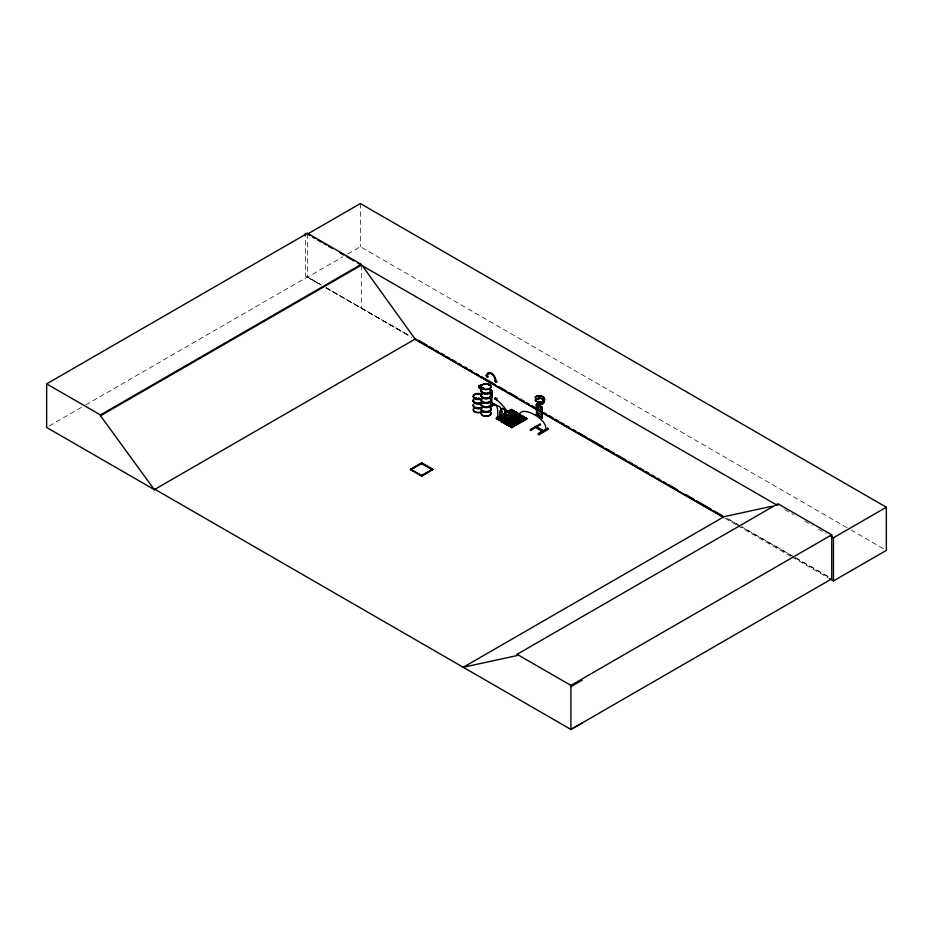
<?xml version="1.0" encoding="UTF-8"?>
<svg xmlns="http://www.w3.org/2000/svg" width="933" height="933" viewBox="0 0 933 933"><rect width="100%" height="100%" fill="white"/><g stroke="black" fill="none" stroke-linecap="round" stroke-linejoin="round"><path stroke-width="0.7" stroke-dasharray="4.67 3.5" d="M49.169 426.019L84.425 405.657M85.684 404.934L307.47 276.879L321.244 284.833M307.47 234.09L307.47 277.241L342.738 256.89M347.764 253.974L360.36 246.709L849.765 529.268M321.057 284.938L305.359 275.911L305.359 237.402M326.084 287.831L408.887 335.448L326.258 287.726M740.37 526.072L726.574 518.13L740.335 526.084M794.321 557.094L741.63 526.783L794.181 557.176M795.569 557.806L829.449 577.294M851.036 529.991L886.35 550.388M784.781 509.663L793.516 514.701M804.747 521.185L812.246 525.512M818.486 529.116L825.973 533.443M795.429 557.887L829.239 577.41M307.47 277.241L321.244 285.195M326.258 288.087L411.815 337.478M724.894 518.235L736.254 524.801M737.525 525.524L790.543 556.138M791.802 556.873L828.411 578.005M361.316 265.17L361.316 308.322M360.36 203.557L360.36 246.709M478.256 397.458A4.933 2.846 0 0 1 479.539 397.551"/><path stroke-width="1.4" d="M500.31 410.59L499.796 418.754L500.31 410.59A2.647 1.539 59.5 0 0 500.31 407.534A2.647 1.539 59.5 0 0 497.627 406.03A2.647 1.539 59.5 0 0 497.627 409.086L497.907 417.692L499.878 418.707C496.927 415.383 498.933 419.08 497.581 416.899L497.452 418.87L497.452 416.981L497.872 417.599M504.158 421.273L504.543 413.179A2.647 1.539 59.5 0 0 504.543 410.123A2.647 1.539 59.5 0 0 501.872 408.619A2.647 1.539 59.5 0 0 501.872 411.663L501.989 411.593A2.647 1.539 59.5 0 1 501.989 408.549A2.647 1.539 59.5 0 1 504.66 410.054A2.647 1.539 59.5 0 1 504.66 413.109L504.275 421.203M506.176 422.614L506.036 413.937A2.647 1.539 59.5 0 1 506.036 410.882A2.647 1.539 59.5 0 1 508.707 412.398A2.647 1.539 59.5 0 1 508.707 415.442L508.205 423.605L506.083 422.462M512.182 425.903L512.683 417.739M501.779 420.037L502.619 420.258M506.304 422.066L507.26 422.206M511.214 424.352L510.036 424.725L511.284 424.235L510.701 426.509L510.701 424.62L509.943 424.632L510.666 424.223M491.411 396.478L491.796 396.303M491.936 396.805L491.668 396.21M536.032 398.892L535.11 396.98L537.163 395.58L540.883 395.685L544.102 397.411L544.907 399.907L542.761 401.983L537.793 402.286L535.274 400.84L535.659 398.927M535.519 400.77L535.775 398.974L539.507 398.018M499.517 420.515L496.473 418.544L496.473 417.413C498.467 416.899 498.059 417.039 498.933 417.238M502.572 419.162L501.044 420.958L503.435 422.311L504.963 420.515L505.185 421.763L502.187 419.78M502.421 419.745L502.945 419.325L502.222 419.862L502.677 421.879L502.77 419.523L502.421 420.375M506.432 422.742C506.549 422.427 507.086 420.958 506.957 422.252M510.351 425.051L510.713 424.352M535.589 400.665L537.898 401.948L542.4 401.645L544.266 399.802L543.554 397.598L540.685 396.047L537.338 395.965L535.472 397.236L536.102 398.753M535.495 399.126L539.449 397.959L542.831 398.974M491.959 391.487L491.644 390.461L492.239 397.085M491.959 391.044L489.883 389.516M535.845 426.614L543.274 430.964C531.787 423.979 532.102 425.565 542.773 431.839C545.537 431.384 533.968 425.11 535.332 427.477M514.235 418.765L515.867 418.509M515.996 418.579L515.121 419.267L514.235 418.59M490.361 398.274A4.922 2.846 0 0 1 486.105 402.531A4.922 2.846 0 0 1 481.836 398.274A4.933 2.846 0 0 1 474.769 398.321L475.515 397.75M475.224 397.878L476.401 398.228M475.76 397.75L476.296 398.449L475.364 398.286M481.055 395.137L481.335 394.694M483.621 387.965L482.734 388.21M488.577 385.142L489.382 385.259L488.95 384.781M488.705 385.317L489.312 385.317M539.437 398.123L542.808 398.974L544.172 400.444L544.347 402.123L543.321 403.581L540.207 404.665L537.408 404.141L540.207 404.327M495.866 398.426C495.971 395.557 493.242 400.432 495.61 398.869M498.852 417.354L497.86 417.249M505.989 421.763L506.724 424.212L506.934 421.751M510.281 424.41L513.208 426.393L512.987 425.145L511.459 426.941L509.068 425.588L508.847 424.562L509.045 426.078L522.83 417.949M498.234 417.133L498.887 417.121L498.257 417.599M502.724 419.57L502.281 420.41M530.842 429.518L530.924 430.218L540.265 424.702L540.254 423.99L530.306 429.856L530.924 430.218M539.694 424.282L540.265 424.702M540.16 424.527L530.306 429.856M490.851 394.437L491.668 394.857L491.551 405.89L491.434 394.274L490.653 394.006L491.434 394.274M542.085 417.483L536.463 414.275L537.245 415.068M541.723 406.893L542.015 418.124L541.84 417.051M542.295 417.972L536.673 414.765M541.898 413.039L540.977 414.625L537.303 412.503L536.382 409.855L536.382 404.187L541.28 406.31L541.898 407.371M492.181 391.498L489.883 390.099M514.34 418.334L514.351 419.022M515.879 419.01L515.727 418.217M518.316 420.62L519.716 421.226M519.856 421.308C517.372 419.022 519.984 423.232 519.296 420.386M491.155 395.324L491.155 406.112L490.49 405.855L491.493 405.785M475.014 397.948L476.296 398.449M481.241 391.114L480.647 388.583L478.676 387.592L478.746 385.434L480.647 386.6L481.195 385.924M491.224 394.577L491.668 395.032M505.931 413.657L506.083 414.275M514.34 418.509L515.541 418.322M509.873 424.538L510.141 424.667M496.508 399.895C498.933 397.12 494.163 399.114 496.508 399.895A19.15 7.616 50.5 0 1 506.409 410.24M496.309 418.73L511.471 409.459L514.305 411.068L514.538 411.663L508.263 415.36M514.095 411.406L511.506 409.832M511.797 410.135L511.471 409.692M514.316 411.278L498.898 420.188L514.34 411.418L513.791 411.115M499.073 420.27L499.295 419.022L500.823 418.112L499.085 418.894L499.085 419.792L496.683 418.439L498.21 416.643M499.33 420.282L498.525 419.955L506.257 415.395M501.814 419.5L502.805 419.908L500.846 421.203M518.468 413.949L515.832 411.978L518.701 413.937L503.26 422.696L518.666 413.576M501.149 421.506L510.841 416.736M500.974 421.424L501.581 421.763M515.984 412.561L516.602 412.899L512.835 415.115M502.957 422.532L510.619 417.914M518.456 413.925L503.808 423.011L500.823 421.051L500.823 419.932L502.351 419.034L502.106 420.293L503.109 419.885M506.456 422.357L504.66 423.559L519.856 414.66L522.947 416.515L507.867 425.343L504.881 423.395L504.881 422.276L506.619 421.494M519.704 414.73L522.69 416.246M518.783 415.64L505.021 423.757L505.628 424.095L519.401 415.966M519.203 415.733L505.441 423.862M506.934 424.818L522.725 416.13L507.739 425.133L506.946 424.842L522.177 415.826L522.573 416.316M507.482 425.121L507.704 423.874L509.231 422.976L507.494 423.745L507.494 424.643L505.091 423.29L505.091 422.392M523.705 417.016L526.678 418.439L511.284 427.326L526.923 418.8L523.856 416.608L508.858 425.833M511.156 427.116L511.494 427.466M526.69 418.427L526.165 418.252M506.409 414.847L504.52 413.786L506.048 412.887M507.412 411.861L508.928 410.963L511.762 412.783L508.928 410.963M514.305 411.068C513.267 413.564 507.517 410.31 511.471 409.459M500.24 416.48L510.246 410.567M510.444 410.8L496.449 418.544M505.546 413.82L496.613 418.905L502.234 416.281M508.263 412.211L512.019 409.995M506.036 413.937L505.931 414.007A2.647 1.539 59.5 0 1 505.931 410.952A2.647 1.539 59.5 0 1 508.602 412.456A2.647 1.539 59.5 0 1 508.602 415.512L508.707 415.442M498.455 419.279L498.525 417.471M508.532 414.054L513.768 410.963M508.345 412.619L510.234 413.692L511.762 412.561M501.954 419.022L499.458 420.491L502.024 419.045M508.217 415.325L514.503 411.663M502.129 420.27L501.989 411.593M516.229 412.701L515.832 412.199L511.762 414.38L513.29 413.482L516.124 415.302L513.29 413.482M514.305 412.876C522.655 416.55 510.269 413.331 515.832 411.978M500.811 421.063L516.381 412.514L512.474 414.917M501.219 421.564L510.153 416.351M501.522 421.728L510.444 416.608M512.788 415.092L516.532 412.876M503.295 422.731L505.185 420.631M512.893 416.573L518.118 413.482M503.435 422.311L510.643 418.054M512.963 416.619L518.153 413.622M518.678 413.797L503.109 422.346M507.12 422.229L507.144 421.786M512.928 418.416C521.279 422.078 508.893 418.859 514.456 417.517L517.29 419.337L514.456 417.517M515.809 416.713C524.171 420.386 511.774 417.168 517.337 415.815L520.171 417.646L517.337 415.815M518.351 415.22C526.702 418.882 514.316 415.663 519.879 414.322M508.392 421.319L519.914 414.684M505.08 423.792L520.229 415.01M505.593 424.095L519.331 415.943M507.004 424.865L520.952 416.701M522.713 415.92L507.529 425.18M521.267 421.401C520.229 423.909 514.468 420.655 518.433 419.803L521.267 421.634L518.433 419.803M524.148 419.71C523.11 422.217 517.349 418.964 521.314 418.112L524.148 419.932L521.314 418.112M526.678 418.206C525.652 420.713 519.891 417.459 523.856 416.608M511.366 424.363L523.856 416.946M524.404 417.144L508.986 426.054M511.914 424.667L524.579 417.529M523.378 418.264L509.231 426.194M511.89 427.676L511.681 426.159L513.208 425.261M510.911 427.104L526.142 418.112M511.832 427.641L526.877 418.812M538.294 433.763L547.636 428.247L548.242 429.25L538.924 434.836L538.294 433.763L547.659 428.27L547.788 428.97M538.294 434.486L547.718 428.83M155.018 489.324L154.412 489.685L46.65 427.466L46.65 383.871L307.47 233.285L361.316 264.366L415.162 339.052L537.21 409.517M307.47 233.285L307.47 234.09L360.36 203.557L886.35 507.237L886.35 550.388L833.461 580.921L829.682 578.728M46.65 383.871L100.496 414.952L361.316 264.366M582.332 722.935L570.914 729.443L154.948 489.289L154.33 489.638L100.496 415.756L361.316 265.17M154.33 489.638L415.768 338.702M478.676 385.469L480.518 386.53M480.518 385.154L481.23 384.746M480.518 388.653L481.195 390.029M491.038 395.312L491.668 394.857M489.86 405.785L493.534 403.662L490.093 405.878M490.793 405.972L494.198 404.082M490.828 406.263L494.233 404.386L489.755 406.975M489.988 407.15L494.467 404.549M410.427 469.322L421.646 462.85L432.854 469.322L421.646 476.157L410.427 469.322L421.646 475.795L432.854 469.322M410.427 469.684L421.646 463.211L432.854 469.684M421.646 463.573L411.056 469.684L421.646 475.445L432.224 469.684L421.646 463.573L421.646 462.85M502.012 420.095L502.502 419.757M537.046 404.421L536.545 414.987L536.545 404.129L537.046 415.208M510.164 424.947L510.013 416.223M462.628 667.631L724.066 516.684L772.232 506.211M463.234 667.27L517.08 655.561L517.08 654.313L777.9 503.727L831.746 534.807L831.746 578.857L570.914 729.443L570.914 685.393L831.746 534.807M777.9 504.975L777.294 505.336L357.561 263.001M830.965 536.323L833.461 537.77L886.35 507.237M570.914 686.653L582.332 680.145M515.739 418.94L514.491 418.94M518.456 420.701L519.075 420.55M482.793 388.361L483.982 388.548M540.184 404.316L543.006 403.348L543.904 402.018L542.516 399.126M510.456 424.725L509.966 424.049L509.826 426.019L510.829 426.428M511.226 424.55L509.826 424.13M510.829 415.756L510.211 416.561L510.841 416.923M491.096 406.088L491.038 395.219L490.42 394.857M496.694 405.738L491.085 402.473M542.726 431.769L543.216 430.871L535.787 426.696M526.352 418.497L511.471 427.442L508.847 425.681M538.889 399.686L535.857 398.788M509.943 410.357L512.777 411.966M522.328 417.506L525.162 419.104M508.345 412.398L510.234 413.459M511.762 414.38L514.596 416.2L512.707 415.138M519.786 419.01L522.62 420.608M504.52 413.552L506.409 414.625M510.771 417.144L508.882 416.071L510.771 417.366M516.905 420.701L519.739 422.299M506.689 422.252L505.861 421.833L505.861 423.722M502.572 420.06L504.963 421.413L504.963 420.515M501.942 421.308L502.805 421.798M307.47 234.09L309.978 235.536M312.485 236.982L314.992 238.428M317.488 239.874L321.244 242.044M323.751 243.49L326.258 244.936M328.766 246.382L332.521 248.551M340.032 252.89L343.787 255.059M346.295 256.505L353.805 260.832M418.287 340.148L427.092 345.233M429.612 346.691L433.39 348.872M435.898 350.318L438.417 351.776M440.936 353.222L444.714 355.403M447.234 356.861L449.741 358.319M452.26 359.765L456.039 361.946M458.558 363.404L461.065 364.85M464.844 367.031L467.363 368.488M469.882 369.935L472.39 371.392M476.168 373.573L478.687 375.019M481.206 376.477L495.05 384.466M498.817 386.647L506.374 391.009M508.882 392.455L517.698 397.54M520.206 398.997L523.984 401.178M526.504 402.624L529.023 404.082M531.542 405.54L535.309 407.709M544.114 412.794L546.633 414.252M549.152 415.71L552.931 417.891M555.45 419.337L557.957 420.795M560.476 422.241L564.255 424.422M566.774 425.88L569.282 427.326M573.06 429.507L575.579 430.964M578.098 432.411L586.904 437.495M589.423 438.953L603.266 446.942M605.774 448.4L614.59 453.485M617.098 454.931L625.915 460.027M628.422 461.473L632.201 463.654M634.72 465.112L637.239 466.558M639.758 468.016L643.525 470.197M646.044 471.643L648.563 473.101M652.33 475.282L654.849 476.728M657.368 478.186L659.888 479.632M663.666 481.813L666.174 483.271M668.693 484.717L677.498 489.813M686.315 494.898L693.86 499.248M696.38 500.706L711.482 509.418M713.99 510.876L722.807 515.961M540.988 411.698L723.448 517.045M414.334 338.936L535.53 408.911M543.111 413.284L723.635 517.512M537.245 414.439L536.953 414.555M537.303 414.684L541.945 417.436M491.644 396.863L491.994 397.365M491.038 402.228L496.648 405.47M517.08 654.313L570.914 685.393M536.568 414.963L542.085 418.112L542.225 407.185M498.257 417.564L497.989 416.515M492.204 390.845L491.936 397.26M833.461 537.77L833.461 580.921M537.245 411.045L537.303 415.127M512.987 425.145L512.987 426.043M509.231 422.976L509.231 424.095M509.01 422.847L509.01 423.745M501.942 419.418L501.814 421.389M500.823 418.112L500.823 419.244M500.601 417.996L500.601 418.894M491.796 393.784L491.796 391.265L491.598 393.901M491.271 394.367L491.271 395.079M481.195 386.985L481.195 388.968M480.647 386.6L480.647 385.177L480.577 390.099M421.646 475.445L421.646 476.157M305.359 233.122L305.359 235.979M100.496 414.952L100.496 415.756M520.719 418.229A14.963 6.414 32.6 0 1 530.061 412.643A14.963 6.414 32.6 0 1 545.77 427.477M490.443 394.239A5.015 2.892 0 0 1 486.105 398.578A5.015 2.892 0 0 1 481.755 394.239M490.385 394.542A4.945 2.857 0 0 1 486.105 398.823A4.945 2.857 0 0 1 481.813 394.542A4.957 2.857 0 0 0 474.757 394.461A4.957 2.857 0 0 0 474.757 398.508A4.957 2.857 0 0 0 481.755 398.508A4.945 2.857 0 0 0 486.105 402.858A4.945 2.857 0 0 0 490.385 398.578M490.443 389.481A5.015 2.892 0 0 1 486.105 393.819A5.015 2.892 0 0 1 481.755 389.481M490.385 393.738A4.945 2.857 0 0 1 486.105 398.018A4.945 2.857 0 0 1 481.813 393.738M490.385 389.772A4.945 2.857 0 0 1 486.105 394.053A4.945 2.857 0 0 1 481.813 389.772M490.443 393.994A5.015 2.892 0 0 1 486.105 398.333A5.015 2.892 0 0 1 481.755 393.994M490.443 389.236A5.015 2.892 0 0 1 486.105 393.574A5.015 2.892 0 0 1 481.755 389.236M490.373 388.979A4.933 2.846 0 0 1 486.105 393.248A4.933 2.846 0 0 1 481.825 388.979M490.443 407.814A5.015 2.892 0 0 1 486.105 412.153A5.015 2.892 0 0 1 481.755 407.814M490.385 408.118A4.945 2.857 0 0 1 486.105 412.398A4.945 2.857 0 0 1 481.813 408.118M490.361 411.826A4.922 2.846 0 0 1 486.105 416.095A4.922 2.846 0 0 1 481.836 411.826A4.933 2.846 0 0 1 475.783 412.328A4.933 2.846 0 0 1 473.486 409.132M490.361 398.974A4.922 2.846 0 0 1 486.105 403.243A4.922 2.846 0 0 1 481.836 398.974M490.385 412.106A4.945 2.857 0 0 1 486.105 416.386A4.945 2.857 0 0 1 481.813 412.106M490.385 398.729A4.957 2.857 0 0 1 486.105 403.021A4.957 2.857 0 0 1 481.813 398.729M490.443 403.056A5.015 2.892 0 0 1 486.105 407.394A5.015 2.892 0 0 1 481.755 403.056A4.945 2.857 0 0 1 475.783 403.581A4.945 2.857 0 0 1 473.474 400.362M490.385 407.313A4.945 2.857 0 0 1 486.105 411.593A4.945 2.857 0 0 1 481.813 407.313M490.385 403.348A4.945 2.857 0 0 1 486.105 407.628A4.945 2.857 0 0 1 481.813 403.348M490.443 407.569A5.015 2.892 0 0 1 486.105 411.908A5.015 2.892 0 0 1 481.755 407.569A5.015 2.892 0 0 1 475.748 408.094A5.015 2.892 0 0 1 473.416 404.84M490.443 402.811A5.015 2.892 0 0 1 486.105 407.15A5.015 2.892 0 0 1 481.755 402.811M490.373 402.555A4.933 2.846 0 0 1 486.105 406.823A4.933 2.846 0 0 1 481.825 402.555M474.769 398.321A4.933 2.846 0 0 1 474.769 394.286A4.933 2.846 0 0 1 481.743 394.286M481.731 398.718A4.91 2.834 0 0 1 474.78 398.718A4.91 2.834 0 0 1 474.78 394.706A4.91 2.834 0 0 1 481.731 394.706M481.731 411.593A4.91 2.834 0 0 1 475.795 412.036A4.91 2.834 0 0 1 473.509 408.852M481.743 402.321A4.933 2.846 0 0 1 475.783 402.776A4.933 2.846 0 0 1 473.486 399.569M481.743 407.884A4.933 2.846 0 0 1 475.783 408.327A4.933 2.846 0 0 1 473.486 405.132M481.801 407.394A5.015 2.892 0 0 1 475.748 407.849A5.015 2.892 0 0 1 473.416 404.595M481.755 407.091A4.945 2.857 0 0 1 475.783 407.534A4.945 2.857 0 0 1 473.474 404.327M481.801 402.869A5.015 2.892 0 0 1 475.748 403.336A5.015 2.892 0 0 1 473.416 400.082M481.801 402.624A5.015 2.892 0 0 1 475.748 403.091A5.015 2.892 0 0 1 473.416 399.837M509.896 416.293A2.647 1.539 59.5 0 1 509.896 413.249A2.647 1.539 59.5 0 1 512.567 414.753A2.647 1.539 59.5 0 1 512.567 417.809M540.977 410.812L540.37 412.153L537.909 410.742L537.303 404.724L538.224 404.537L538.224 402.415L540.055 403.476L540.977 410.812M490.676 395.125L490.513 396.21L490.676 395.125M496.881 381.69L495.75 382.297L494.618 380.384L495.4 380.839A5.563 3.207 60 0 0 491.469 374.028A5.563 3.207 60 0 0 487.539 376.302L488.321 376.745L487.108 377.305L485.906 375.358L486.688 375.801A6.659 3.849 60 0 1 491.399 373.083A6.659 3.849 60 0 1 496.111 381.247L496.881 381.69M539.752 403.662L538.528 402.951L539.752 404.362L539.752 403.662M540.055 406.31L538.224 405.249L538.224 409.214L540.055 410.275L540.055 406.31M479.655 386.46L479.049 386.099L479.655 387.731L479.655 386.46M483.632 388.898A4.945 2.857 0 0 0 491.05 386.425A4.945 2.857 0 0 0 483.632 383.953A4.945 2.857 0 0 0 483.632 388.898M483.632 389.283A4.922 2.846 0 0 0 491.026 386.822A4.922 2.846 0 0 0 483.632 384.361A4.922 2.846 0 0 0 483.632 389.283"/></g></svg>
